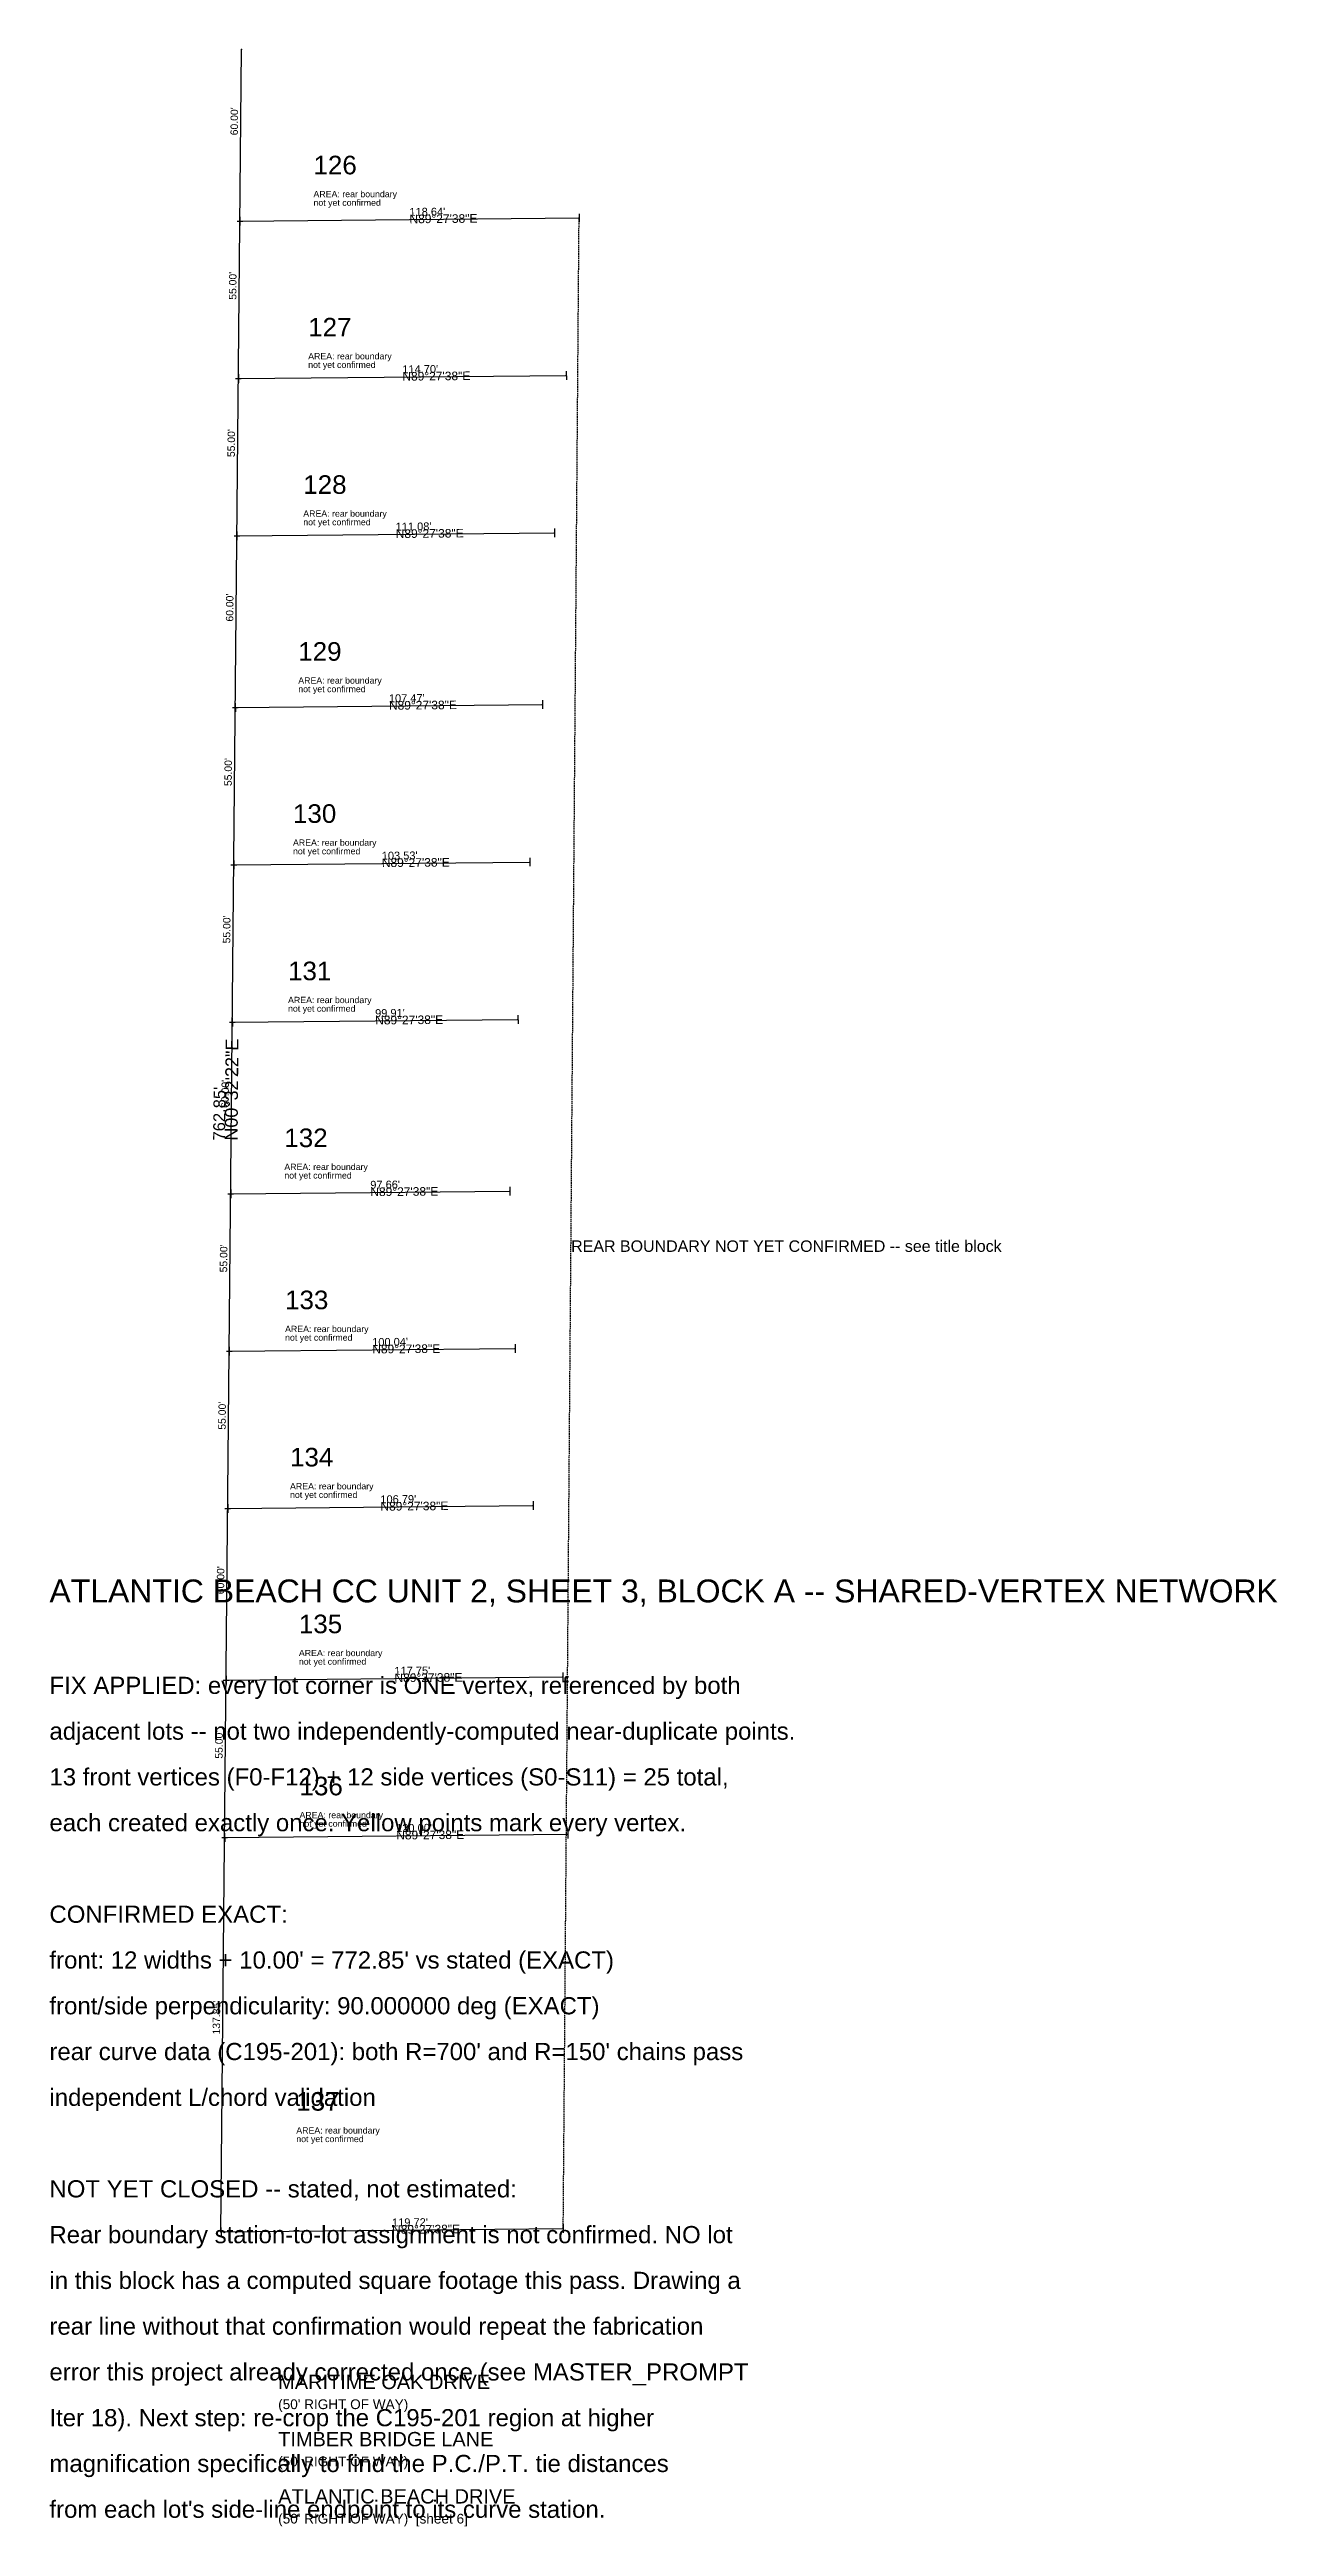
# Model space of a CAD drawing. Extents: x -60 to 370, y -103 to 763.
import ezdxf

# ---------------------------------------------------------------- set-up
doc = ezdxf.new("R2010")
doc.units = 0
for name, pattern in [('DASHED', [0.75, 0.5, -0.25]), ('ROT_0.54', [0]), ('ROT_89.46', [0])]:
    doc.linetypes.add(name, pattern=pattern)
for name, color, linetype in [('LABELS', 1, 'CONTINUOUS'), ('LOT_LINE', 4, 'CONTINUOUS'), ('OPEN_BOUNDARY', 6, 'DASHED'), ('TITLEBLOCK', 2, 'CONTINUOUS'), ('VERTEX', 2, 'CONTINUOUS')]:
    doc.layers.add(name, color=color, linetype=linetype)
doc.styles.get("Standard").update_dxf_attribs({"font": 'Arial'})

msp = doc.modelspace()

# ---------------------------------------------------------------- linework, layer by layer
at = {"layer": 'LOT_LINE'}
for p, q in [((0, 0), (7.1822, 762.8162)), ((5.6173, 702.8283), (7.6172, 702.8094)), ((6.6032, 704.3188), (6.6314, 701.3189)), ((6.6173, 702.8188), (125.252, 703.9358)), ((125.2379, 705.4358), (125.2662, 702.4359)), ((120.7803, 650.4011), (120.8085, 647.4012)), ((5.0995, 647.8307), (7.0994, 647.8119)), ((6.0853, 649.3212), (6.1136, 646.3214)), ((6.0995, 647.8213), (120.7944, 648.9012)), ((4.5817, 592.8331), (6.5816, 592.8143)), ((5.5675, 594.3237), (5.5958, 591.3238)), ((5.5816, 592.8237), (116.6567, 593.8695)), ((116.6426, 595.3695), (116.6708, 592.3696)), ((4.0168, 532.8358), (6.0167, 532.817)), ((5.0026, 534.3263), (5.0309, 531.3264)), ((5.0168, 532.8264), (112.482, 533.8382)), ((112.4679, 535.3381), (112.4961, 532.3383)), ((3.499, 477.8382), (5.4989, 477.8194)), ((4.4848, 479.3288), (4.5131, 476.3289)), ((4.4989, 477.8288), (108.0243, 478.8035)), ((108.0102, 480.3035), (108.0385, 477.3036)), ((3.967, 424.3312), (3.9952, 421.3313)), ((103.8726, 425.2718), (103.9008, 422.272)), ((2.9812, 422.8407), (4.9811, 422.8218)), ((3.9811, 422.8313), (103.8867, 423.7719)), ((3.4021, 364.3339), (3.4303, 361.334)), ((3.4162, 362.8339), (101.0719, 363.7534)), ((101.0578, 365.2533), (101.086, 362.2534)), ((2.4163, 362.8433), (4.4162, 362.8245)), ((1.8984, 307.8458), (3.8983, 307.8269)), ((2.8843, 309.3363), (2.9125, 306.3364)), ((2.8984, 307.8364), (102.934, 308.7782)), ((102.9198, 310.2782), (102.9481, 307.2783)), ((1.3806, 252.8482), (3.3805, 252.8294)), ((2.3664, 254.3387), (2.3947, 251.3389)), ((2.3806, 252.8388), (109.1658, 253.8442)), ((109.1517, 255.3441), (109.18, 252.3443)), ((0.8157, 192.8509), (2.8156, 192.832)), ((1.8015, 194.3414), (1.8298, 191.3415)), ((1.8157, 192.8415), (119.5605, 193.9501)), ((119.5463, 195.45), (119.5746, 192.4501)), ((1.2837, 139.3438), (1.312, 136.344)), ((1.2978, 137.8439), (121.2925, 138.9737)), ((121.2784, 140.4736), (121.3067, 137.4737)), ((0.2979, 137.8533), (2.2978, 137.8345)), ((-0.0141, 1.4999), (0.0141, -1.4999)), ((0, 0), (119.7147, 1.1272)), ((119.7006, 2.6271), (119.7288, -0.3728))]:
    msp.add_line(p, q, dxfattribs=at)
at = {"layer": 'OPEN_BOUNDARY'}
msp.add_line((119.7147, 1.1272), (125.252, 703.9358), dxfattribs=at)
at = {"layer": 'VERTEX'}
for p in [(7.1822, 762.8162), (6.6173, 702.8188), (125.252, 703.9358), (6.0995, 647.8213), (120.7944, 648.9012), (5.5816, 592.8237), (116.6567, 593.8695), (5.0168, 532.8264), (112.482, 533.8382), (4.4989, 477.8288), (108.0243, 478.8035), (3.9811, 422.8313), (103.8867, 423.7719), (101.0719, 363.7534), (3.4162, 362.8339), (2.8984, 307.8364), (102.934, 308.7782), (2.3806, 252.8388), (109.1658, 253.8442), (1.8157, 192.8415), (119.5605, 193.9501), (121.2925, 138.9737), (1.2978, 137.8439), (0, 0), (119.7147, 1.1272)]:
    msp.add_point(p, dxfattribs=at)

# ---------------------------------------------------------------- texts
at = {"layer": 'LABELS', "linetype": 'ROT_89.46'}
for s, height, p in [("60.00'", 2.6, (5.8998, 732.8269)), ("55.00'", 2.6, (5.3584, 675.3295)), ("55.00'", 2.6, (4.8406, 620.3319)), ("60.00'", 2.6, (4.2992, 562.8345)), ("55.00'", 2.6, (3.7579, 505.337)), ("55.00'", 2.6, (3.2401, 450.3395)), ('N00%%d32\'22"E', 4.5, (5.791, 381.3874)), ("762.85'", 4.14, (1.3912, 381.4288)), ("60.00'", 2.6, (2.6987, 392.842)), ("55.00'", 2.6, (2.1573, 335.3446)), ("55.00'", 2.6, (1.6395, 280.347)), ("60.00'", 2.6, (1.0982, 222.8495)), ("55.00'", 2.6, (0.5568, 165.3521)), ("137.85'", 2.6, (-0.351, 68.9314))]:
    msp.add_text(s, height=height, rotation=89.46, dxfattribs=at).set_placement(p)
at = {"layer": 'LABELS'}
for s, height, p in [('126', 6.5, (32.3505, 719.1903)), ('AREA: rear boundary', 2.2, (32.3505, 711.1903)), ('not yet confirmed', 2.2, (32.3505, 708.1903)), ('127', 6.5, (30.5037, 662.5138)), ('AREA: rear boundary', 2.2, (30.5037, 654.5138)), ('not yet confirmed', 2.2, (30.5037, 651.5138)), ('128', 6.5, (28.7793, 607.5048)), ('AREA: rear boundary', 2.2, (28.7793, 599.5048)), ('not yet confirmed', 2.2, (28.7793, 596.5048)), ('129', 6.5, (27.0268, 549.1628)), ('AREA: rear boundary', 2.2, (27.0268, 541.1628)), ('not yet confirmed', 2.2, (27.0268, 538.1628)), ('130', 6.5, (25.18, 492.4863)), ('AREA: rear boundary', 2.2, (25.18, 484.4863)), ('not yet confirmed', 2.2, (25.18, 481.4863)), ('131', 6.5, (23.4556, 437.4773)), ('AREA: rear boundary', 2.2, (23.4556, 429.4773)), ('not yet confirmed', 2.2, (23.4556, 426.4773)), ('132', 6.5, (22.1564, 379.1395)), ('AREA: rear boundary', 2.2, (22.1564, 371.1395)), ('not yet confirmed', 2.2, (22.1564, 368.1395)), ('133', 6.5, (22.4162, 322.4828)), ('AREA: rear boundary', 2.2, (22.4162, 314.4828)), ('not yet confirmed', 2.2, (22.4162, 311.4828)), ('134', 6.5, (24.1483, 267.5065)), ('AREA: rear boundary', 2.2, (24.1483, 259.5065)), ('not yet confirmed', 2.2, (24.1483, 256.5065)), ('135', 6.5, (27.2522, 209.2101)), ('AREA: rear boundary', 2.2, (27.2522, 201.2101)), ('not yet confirmed', 2.2, (27.2522, 198.2101)), ('136', 6.5, (27.4687, 152.553)), ('AREA: rear boundary', 2.2, (27.4687, 144.553)), ('not yet confirmed', 2.2, (27.4687, 141.553)), ('137', 6.5, (26.3375, 42.3237)), ('AREA: rear boundary', 2.2, (26.3375, 34.3237)), ('not yet confirmed', 2.2, (26.3375, 31.3237)), ('MARITIME OAK DRIVE', 5, (20, -55)), ("(50' RIGHT OF WAY)", 3.4, (20, -62)), ('TIMBER BRIDGE LANE', 5, (20, -75)), ("(50' RIGHT OF WAY)", 3.4, (20, -82)), ('ATLANTIC BEACH DRIVE', 5, (20, -95)), ("(50' RIGHT OF WAY)  [sheet 6]", 3.4, (20, -102))]:
    msp.add_text(s, height=height, dxfattribs=at).set_placement(p)
at = {"layer": 'LABELS', "linetype": 'ROT_0.54'}
for s, height, p in [("118.64'", 2.76, (65.9224, 704.6773)), ('N89%%d27\'38"E', 3, (65.9469, 702.0774)), ("114.70'", 2.76, (63.4347, 649.6612)), ('N89%%d27\'38"E', 3, (63.4592, 647.0613)), ("111.08'", 2.76, (61.1069, 594.6466)), ('N89%%d27\'38"E', 3, (61.1314, 592.0467)), ("107.47'", 2.76, (58.7371, 534.6322)), ('N89%%d27\'38"E', 3, (58.7616, 532.0324)), ("103.53'", 2.76, (56.2494, 479.6161)), ('N89%%d27\'38"E', 3, (56.2739, 477.0162)), ("99.91'", 2.76, (53.9217, 424.6015)), ('N89%%d27\'38"E', 3, (53.9461, 422.0016)), ("97.66'", 2.76, (52.2318, 364.5936)), ('N89%%d27\'38"E', 3, (52.2563, 361.9937)), ("100.04'", 2.76, (52.9039, 309.6072)), ('N89%%d27\'38"E', 3, (52.9284, 307.0073)), ("106.79'", 2.76, (55.761, 254.6414)), ('N89%%d27\'38"E', 3, (55.7854, 252.0416)), ("117.75'", 2.76, (60.6758, 194.6957)), ('N89%%d27\'38"E', 3, (60.7003, 192.0958)), ("120.00'", 2.76, (61.283, 139.7087)), ('N89%%d27\'38"E', 3, (61.3074, 137.1088)), ("119.72'", 2.76, (59.8451, 1.8635)), ('N89%%d27\'38"E', 3, (59.8696, -0.7364))]:
    msp.add_text(s, height=height, rotation=0.54, dxfattribs=at).set_placement(p)
at = {"layer": 'OPEN_BOUNDARY'}
msp.add_text('REAR BOUNDARY NOT YET CONFIRMED -- see title block', height=4, dxfattribs=at).set_placement((122.4834, 342.5315))
at = {"layer": 'TITLEBLOCK'}
for s, height, p in [('ATLANTIC BEACH CC UNIT 2, SHEET 3, BLOCK A -- SHARED-VERTEX NETWORK', 8, (-60, 220)), ('FIX APPLIED: every lot corner is ONE vertex, referenced by both', 6, (-60, 188)), ('adjacent lots -- not two independently-computed near-duplicate points.', 6, (-60, 172)), ('13 front vertices (F0-F12) + 12 side vertices (S0-S11) = 25 total,', 6, (-60, 156)), ('each created exactly once. Yellow points mark every vertex.', 6, (-60, 140)), ('CONFIRMED EXACT:', 6, (-60, 108)), ("front: 12 widths + 10.00' = 772.85' vs stated (EXACT)", 6, (-60, 92)), ('front/side perpendicularity: 90.000000 deg (EXACT)', 6, (-60, 76)), ("rear curve data (C195-201): both R=700' and R=150' chains pass", 6, (-60, 60)), ('independent L/chord validation', 6, (-60, 44)), ('NOT YET CLOSED -- stated, not estimated:', 6, (-60, 12)), ('Rear boundary station-to-lot assignment is not confirmed. NO lot', 6, (-60, -4)), ('in this block has a computed square footage this pass. Drawing a', 6, (-60, -20)), ('rear line without that confirmation would repeat the fabrication', 6, (-60, -36)), ('error this project already corrected once (see MASTER_PROMPT', 6, (-60, -52)), ('Iter 18). Next step: re-crop the C195-201 region at higher', 6, (-60, -68)), ('magnification specifically to find the P.C./P.T. tie distances', 6, (-60, -84)), ("from each lot's side-line endpoint to its curve station.", 6, (-60, -100))]:
    msp.add_text(s, height=height, dxfattribs=at).set_placement(p)

doc.saveas('drawing.dxf')
